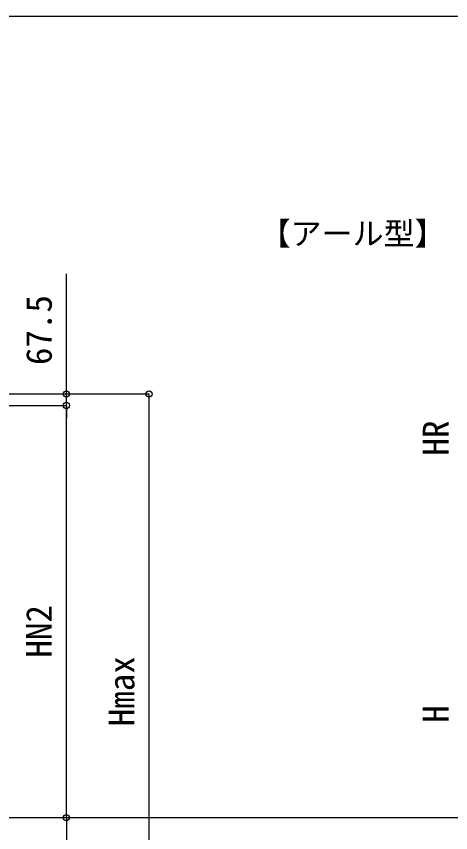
# Model space of a CAD drawing. Units: millimetres, scale not verified. Extents: x -10500 to 10500, y -15600 to 15524.
# Drawn here: x 2016 to 4539, y 10253 to 15000 of the extents above; entities that cross this region are included whole.
import ezdxf
from ezdxf.enums import TextEntityAlignment as Align

# ---------------------------------------------------------------- set-up
doc = ezdxf.new("R2010")
doc.units = ezdxf.units.MM
doc.header["$LTSCALE"] = 80
for name, color, linetype in [('0-2_USER1', 3, 'Continuous'), ('0-5_YKK_A1', 4, 'Continuous'), ('0-6_YKK_D', 6, 'Continuous'), ('0-7_YKK_ZWAK', 7, 'Continuous')]:
    doc.layers.add(name, color=color, linetype=linetype)
doc.styles.add('ＭＳ ゴシック', font='')
doc.styles.get('ＭＳ ゴシック').set_extended_font_data('MS Gothic')

msp = doc.modelspace()

# ---------------------------------------------------------------- linework, layer by layer
at = {"layer": '0-5_YKK_A1'}
msp.add_line((7928.31, 10339.5), (-9871.02, 10339.5), dxfattribs=at)
at = {"layer": '0-6_YKK_D'}
for p, q in [((2306.5, 12804.04), (2306.5, 13502.11)), ((1681.12, 12804.04), (2787.5, 12804.04)), ((1681.2, 12804.04), (2307.5, 12804.04)), ((2306.5, 12736.54), (2306.5, 12804.04)), ((2786.5, 9639.39), (2786.5, 12804.04)), ((1687.2, 12736.54), (2307.5, 12736.54)), ((1687.2, 12736.54), (2307.5, 12736.54)), ((2306.5, 10339.5), (2306.5, 12736.54)), ((2306.5, 12736.54), (2306.5, 12664.54))]:
    msp.add_line(p, q, dxfattribs=at)
msp.add_lwpolyline([(2306.5, 10339.5), (2306.5, 9639.5), (2306.5, 7845.07)], dxfattribs=at)
for centre in [(2306.5, 12804.04), (2786.5, 12804.04), (2306.5, 12736.54), (2306.5, 12736.54), (2306.5, 10339.5), (2306.5, 10339.5)]:
    msp.add_circle(centre, 18, dxfattribs=at)
at = {"layer": '0-7_YKK_ZWAK'}
msp.add_line((-10500, 14999.5), (10500, 14999.5), dxfattribs=at)

# ---------------------------------------------------------------- texts
at = {"layer": '0-2_USER1', "style": 'ＭＳ ゴシック'}
msp.add_text('【アール型】', height=132, dxfattribs=at).set_placement((3429.32, 13630.77), align=Align.BOTTOM_LEFT)
at = {"layer": '0-6_YKK_D', "style": 'ＭＳ ゴシック'}
for s, p in [('67.5', (2266.5, 12971.81)), ('HR', (4571.5, 12445.48)), ('HN2', (2266.5, 11270.85)), ('Hmax', (2746.5, 10871.67)), ('H', (4571.5, 10891.95))]:
    msp.add_text(s, height=149.6, rotation=90, dxfattribs=at).set_placement(p, align=Align.BOTTOM_LEFT)

doc.saveas('drawing.dxf')
